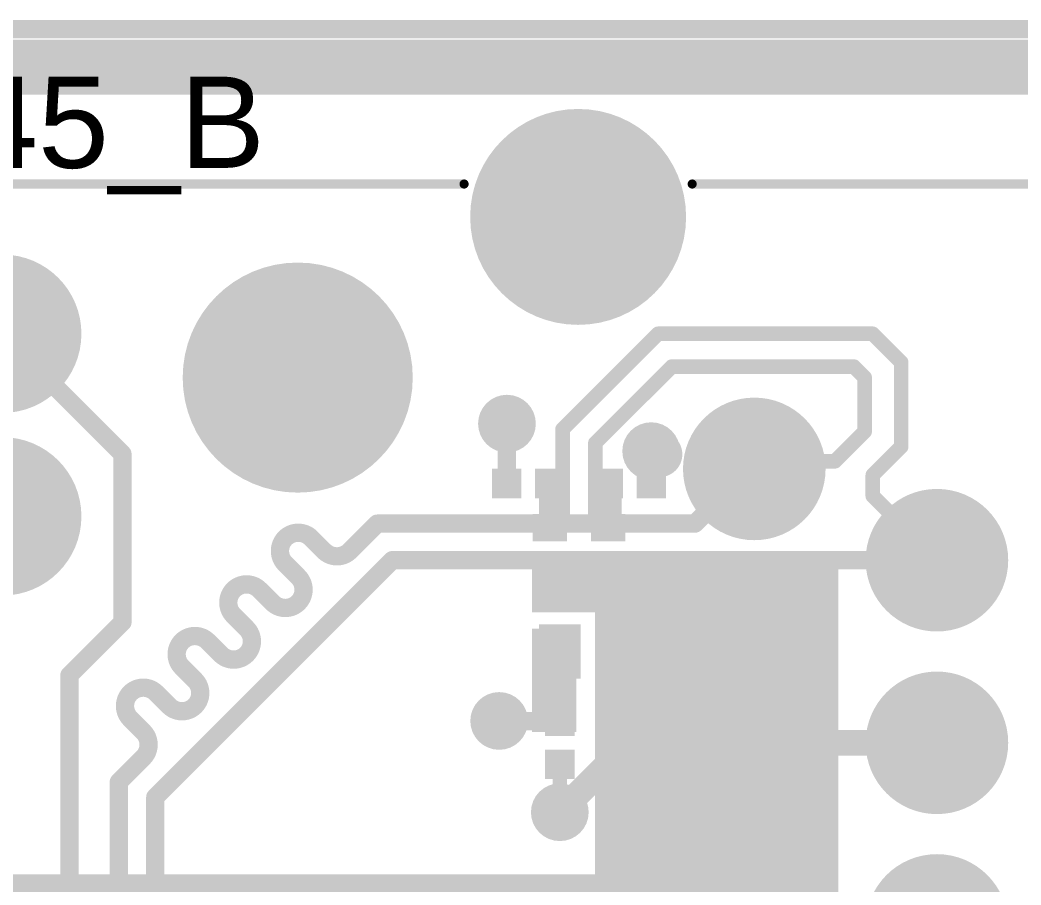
# Model space of a CAD drawing. Header units: millimetres. Extents: x -0.39 to 1.43, y -0.39 to 1.45.
# Drawn here: x 0.484 to 1.032, y 0.98 to 1.454 of the extents above; entities that cross this region are included whole.
import ezdxf

# ---------------------------------------------------------------- set-up
doc = ezdxf.new("R2010")
doc.units = ezdxf.units.MM
doc.header["$MEASUREMENT"] = 0
for name, color, linetype in [('BottomLayer', 5, 'Continuous'), ('BottomPaste', 16, 'Continuous'), ('BottomSolder', 6, 'Continuous'), ('Mechanical2', 216, 'Continuous'), ('MultiLayer', 9, 'Continuous'), ('PadHoleLayer', 156, 'Continuous'), ('TopLayer', 1, 'Continuous'), ('TopOverlay', 2, 'Continuous'), ('TopSolder', 216, 'Continuous'), ('ViaHoleLayer', 16, 'Continuous')]:
    doc.layers.add(name, color=color, linetype=linetype)
doc.styles.add('Arial', font='', dxfattribs={"height": 0.2})
doc.styles.get('Arial').set_extended_font_data('Arial')

# ---------------------------------------------------------------- blocks, each defined once
blk = doc.blocks.new('R___0201_B_11')
at = {"layer": 'BottomLayer'}
for points in [[(-0.01614165, 0.00728345), (-0.00551175, 0.00728345), (-0.00551175, -0.00728345), (-0.01614165, -0.00728345)], [(0.00551185, 0.00728345), (0.01614175, 0.00728345), (0.01614175, -0.00728345), (0.00551185, -0.00728345)]]:
    blk.add_hatch(color=5, dxfattribs=at).paths.add_polyline_path(points)
at = {"layer": 'BottomPaste'}
for points in [[(-0.01614165, 0.00728345), (-0.00551175, 0.00728345), (-0.00551175, -0.00728345), (-0.01614165, -0.00728345)], [(0.00551185, 0.00728345), (0.01614175, 0.00728345), (0.01614175, -0.00728345), (0.00551185, -0.00728345)]]:
    blk.add_hatch(color=16, dxfattribs=at).paths.add_polyline_path(points)
at = {"layer": 'BottomSolder'}
for points in [[(-0.01830705, 0.00944885), (-0.00334635, 0.00944885), (-0.00334635, -0.00944885), (-0.01830705, -0.00944885)], [(0.00334645, 0.00944885), (0.01830715, 0.00944885), (0.01830715, -0.00944885), (0.00334645, -0.00944885)]]:
    blk.add_hatch(color=6, dxfattribs=at).paths.add_polyline_path(points)
blk = doc.blocks.new('R___0201_B_13')
at = {"layer": 'BottomLayer'}
for points in [[(-0.01614165, 0.00728345), (-0.00551175, 0.00728345), (-0.00551175, -0.00728345), (-0.01614165, -0.00728345)], [(0.00551185, 0.00728345), (0.01614175, 0.00728345), (0.01614175, -0.00728345), (0.00551185, -0.00728345)]]:
    blk.add_hatch(color=5, dxfattribs=at).paths.add_polyline_path(points)
at = {"layer": 'BottomPaste'}
for points in [[(-0.01614165, 0.00728345), (-0.00551175, 0.00728345), (-0.00551175, -0.00728345), (-0.01614165, -0.00728345)], [(0.00551185, 0.00728345), (0.01614175, 0.00728345), (0.01614175, -0.00728345), (0.00551185, -0.00728345)]]:
    blk.add_hatch(color=16, dxfattribs=at).paths.add_polyline_path(points)
at = {"layer": 'BottomSolder'}
for points in [[(-0.01830705, 0.00944885), (-0.00334635, 0.00944885), (-0.00334635, -0.00944885), (-0.01830705, -0.00944885)], [(0.00334645, 0.00944885), (0.01830715, 0.00944885), (0.01830715, -0.00944885), (0.00334645, -0.00944885)]]:
    blk.add_hatch(color=6, dxfattribs=at).paths.add_polyline_path(points)
blk = doc.blocks.new('CAP_0201_B_18')
at = {"layer": 'BottomLayer'}
for points in [[(-0.0177165, 0.0059055), (-0.0059055, 0.0059055), (-0.0059055, -0.0059055), (-0.0177165, -0.0059055)], [(0.0059055, 0.0059055), (0.0177165, 0.0059055), (0.0177165, -0.0059055), (0.0059055, -0.0059055)]]:
    blk.add_hatch(color=5, dxfattribs=at).paths.add_polyline_path(points)
at = {"layer": 'BottomPaste'}
for points in [[(-0.0177165, 0.0059055), (-0.0059055, 0.0059055), (-0.0059055, -0.0059055), (-0.0177165, -0.0059055)], [(0.0059055, 0.0059055), (0.0177165, 0.0059055), (0.0177165, -0.0059055), (0.0059055, -0.0059055)]]:
    blk.add_hatch(color=16, dxfattribs=at).paths.add_polyline_path(points)
at = {"layer": 'BottomSolder'}
for points in [[(-0.0198819, 0.0080709), (-0.0037401, 0.0080709), (-0.0037401, -0.0080709), (-0.0198819, -0.0080709)], [(0.0037401, 0.0080709), (0.0198819, 0.0080709), (0.0198819, -0.0080709), (0.0037401, -0.0080709)]]:
    blk.add_hatch(color=6, dxfattribs=at).paths.add_polyline_path(points)
blk = doc.blocks.new('C___0402_B_19')
at = {"layer": 'BottomLayer'}
for points in [[(-0.009500000000000001, 0.0125), (-0.009499999999999998, -0.0125), (-0.0275, -0.0125), (-0.0275, 0.0125)], [(0.0275, 0.0125), (0.0275, -0.0125), (0.009500000000000001, -0.0125), (0.009499999999999998, 0.0125)]]:
    blk.add_hatch(color=5, dxfattribs=at).paths.add_polyline_path(points)
at = {"layer": 'BottomPaste'}
for points in [[(-0.009500000000000001, 0.0125), (-0.009499999999999998, -0.0125), (-0.0275, -0.0125), (-0.0275, 0.0125)], [(0.0275, 0.0125), (0.0275, -0.0125), (0.009500000000000001, -0.0125), (0.009499999999999998, 0.0125)]]:
    blk.add_hatch(color=16, dxfattribs=at).paths.add_polyline_path(points)
at = {"layer": 'BottomSolder'}
for points in [[(-0.007137800000000001, 0.0148622), (-0.007137799999999999, -0.0148622), (-0.0298622, -0.0148622), (-0.0298622, 0.0148622)], [(0.0298622, 0.0148622), (0.0298622, -0.0148622), (0.007137800000000001, -0.0148622), (0.007137799999999999, 0.0148622)]]:
    blk.add_hatch(color=6, dxfattribs=at).paths.add_polyline_path(points)
blk = doc.blocks.new('CAP_0201_B_25')
at = {"layer": 'BottomLayer'}
for points in [[(-0.0177165, 0.0059055), (-0.0059055, 0.0059055), (-0.0059055, -0.0059055), (-0.0177165, -0.0059055)], [(0.0059055, 0.0059055), (0.0177165, 0.0059055), (0.0177165, -0.0059055), (0.0059055, -0.0059055)]]:
    blk.add_hatch(color=5, dxfattribs=at).paths.add_polyline_path(points)
at = {"layer": 'BottomPaste'}
for points in [[(-0.0177165, 0.0059055), (-0.0059055, 0.0059055), (-0.0059055, -0.0059055), (-0.0177165, -0.0059055)], [(0.0059055, 0.0059055), (0.0177165, 0.0059055), (0.0177165, -0.0059055), (0.0059055, -0.0059055)]]:
    blk.add_hatch(color=16, dxfattribs=at).paths.add_polyline_path(points)
at = {"layer": 'BottomSolder'}
for points in [[(-0.0198819, 0.0080709), (-0.0037401, 0.0080709), (-0.0037401, -0.0080709), (-0.0198819, -0.0080709)], [(0.0037401, 0.0080709), (0.0198819, 0.0080709), (0.0198819, -0.0080709), (0.0037401, -0.0080709)]]:
    blk.add_hatch(color=6, dxfattribs=at).paths.add_polyline_path(points)
blk = doc.blocks.new('CAP_0201_B_27')
at = {"layer": 'BottomLayer'}
for points in [[(-0.0177165, 0.0059055), (-0.0059055, 0.0059055), (-0.0059055, -0.0059055), (-0.0177165, -0.0059055)], [(0.0059055, 0.0059055), (0.0177165, 0.0059055), (0.0177165, -0.0059055), (0.0059055, -0.0059055)]]:
    blk.add_hatch(color=5, dxfattribs=at).paths.add_polyline_path(points)
at = {"layer": 'BottomPaste'}
for points in [[(-0.0177165, 0.0059055), (-0.0059055, 0.0059055), (-0.0059055, -0.0059055), (-0.0177165, -0.0059055)], [(0.0059055, 0.0059055), (0.0177165, 0.0059055), (0.0177165, -0.0059055), (0.0059055, -0.0059055)]]:
    blk.add_hatch(color=16, dxfattribs=at).paths.add_polyline_path(points)
at = {"layer": 'BottomSolder'}
for points in [[(-0.0198819, 0.0080709), (-0.0037401, 0.0080709), (-0.0037401, -0.0080709), (-0.0198819, -0.0080709)], [(0.0037401, 0.0080709), (0.0198819, 0.0080709), (0.0198819, -0.0080709), (0.0037401, -0.0080709)]]:
    blk.add_hatch(color=6, dxfattribs=at).paths.add_polyline_path(points)
blk = doc.blocks.new('HY951180A_81')
at = {"layer": 'BottomLayer'}
h = blk.add_hatch(color=5, dxfattribs=at)
edge = h.paths.add_edge_path()
edge.add_arc((0.1490159, 0.2559055), 0.0393701, 0, 360)
h = blk.add_hatch(color=5, dxfattribs=at)
edge = h.paths.add_edge_path()
edge.add_arc((0.2490159, 0.2559055), 0.0393701, 0, 360)
h = blk.add_hatch(color=5, dxfattribs=at)
edge = h.paths.add_edge_path()
edge.add_arc((0.3129922, -0.0594488), 0.0551181, 0, 360)
h = blk.add_hatch(color=5, dxfattribs=at)
edge = h.paths.add_edge_path()
edge.add_arc((-0.0249999, -0.1559055), 0.0350393, 0, 360)
h = blk.add_hatch(color=5, dxfattribs=at)
edge = h.paths.add_edge_path()
edge.add_arc((0.0750001, -0.1559055), 0.0350393, 0, 360)
h = blk.add_hatch(color=5, dxfattribs=at)
edge = h.paths.add_edge_path()
edge.add_arc((0.1750001, -0.1559055), 0.0350393, 0, 360)
h = blk.add_hatch(color=5, dxfattribs=at)
edge = h.paths.add_edge_path()
edge.add_arc((-0.0749999, -0.2559055), 0.0350393, 0, 360)
h = blk.add_hatch(color=5, dxfattribs=at)
edge = h.paths.add_edge_path()
edge.add_arc((0.0250001, -0.2559055), 0.0350393, 0, 360)
h = blk.add_hatch(color=5, dxfattribs=at)
edge = h.paths.add_edge_path()
edge.add_arc((0.1250001, -0.2559055), 0.0350393, 0, 360)
at = {"layer": 'BottomSolder'}
h = blk.add_hatch(color=6, dxfattribs=at)
edge = h.paths.add_edge_path()
edge.add_arc((0.1490159, 0.2559055), 0.0433701, 0, 360)
h = blk.add_hatch(color=6, dxfattribs=at)
edge = h.paths.add_edge_path()
edge.add_arc((0.2490159, 0.2559055), 0.0433701, 0, 360)
h = blk.add_hatch(color=6, dxfattribs=at)
edge = h.paths.add_edge_path()
edge.add_arc((0.2250001, 0.0940945), 0.004, 0, 360)
h = blk.add_hatch(color=6, dxfattribs=at)
edge = h.paths.add_edge_path()
edge.add_arc((0.3129922, -0.0594488), 0.0591181, 0, 360)
h = blk.add_hatch(color=6, dxfattribs=at)
edge = h.paths.add_edge_path()
edge.add_arc((-0.0249999, -0.1559055), 0.0390393, 0, 360)
h = blk.add_hatch(color=6, dxfattribs=at)
edge = h.paths.add_edge_path()
edge.add_arc((0.0750001, -0.1559055), 0.0390393, 0, 360)
h = blk.add_hatch(color=6, dxfattribs=at)
edge = h.paths.add_edge_path()
edge.add_arc((0.1750001, -0.1559055), 0.0390393, 0, 360)
h = blk.add_hatch(color=6, dxfattribs=at)
edge = h.paths.add_edge_path()
edge.add_arc((-0.0749999, -0.2559055), 0.0390393, 0, 360)
h = blk.add_hatch(color=6, dxfattribs=at)
edge = h.paths.add_edge_path()
edge.add_arc((0.0250001, -0.2559055), 0.0390393, 0, 360)
h = blk.add_hatch(color=6, dxfattribs=at)
edge = h.paths.add_edge_path()
edge.add_arc((0.1250001, -0.2559055), 0.0390393, 0, 360)
at = {"layer": 'MultiLayer'}
h = blk.add_hatch(color=9, dxfattribs=at)
edge = h.paths.add_edge_path()
edge.add_arc((0.1490159, 0.2559055), 0.0393701, 0, 360)
h = blk.add_hatch(color=9, dxfattribs=at)
edge = h.paths.add_edge_path()
edge.add_arc((0.2490159, 0.2559055), 0.0393701, 0, 360)
h = blk.add_hatch(color=9, dxfattribs=at)
edge = h.paths.add_edge_path()
edge.add_arc((0.3129922, -0.0594488), 0.0551181, 0, 360)
h = blk.add_hatch(color=9, dxfattribs=at)
edge = h.paths.add_edge_path()
edge.add_arc((-0.0249999, -0.1559055), 0.0350393, 0, 360)
h = blk.add_hatch(color=9, dxfattribs=at)
edge = h.paths.add_edge_path()
edge.add_arc((0.0750001, -0.1559055), 0.0350393, 0, 360)
h = blk.add_hatch(color=9, dxfattribs=at)
edge = h.paths.add_edge_path()
edge.add_arc((0.1750001, -0.1559055), 0.0350393, 0, 360)
h = blk.add_hatch(color=9, dxfattribs=at)
edge = h.paths.add_edge_path()
edge.add_arc((-0.0749999, -0.2559055), 0.0350393, 0, 360)
h = blk.add_hatch(color=9, dxfattribs=at)
edge = h.paths.add_edge_path()
edge.add_arc((0.0250001, -0.2559055), 0.0350393, 0, 360)
h = blk.add_hatch(color=9, dxfattribs=at)
edge = h.paths.add_edge_path()
edge.add_arc((0.1250001, -0.2559055), 0.0350393, 0, 360)
at = {"layer": 'PadHoleLayer'}
h = blk.add_hatch(color=156, dxfattribs=at)
edge = h.paths.add_edge_path()
edge.add_arc((0.1490159, 0.2559055), 0.0200787, 0, 360)
h = blk.add_hatch(color=156, dxfattribs=at)
edge = h.paths.add_edge_path()
edge.add_arc((0.2490159, 0.2559055), 0.0200787, 0, 360)
h = blk.add_hatch(color=156, dxfattribs=at)
edge = h.paths.add_edge_path()
edge.add_arc((0.2250001, 0.0940945), 0.0629921, 0, 360)
h = blk.add_hatch(color=156, dxfattribs=at)
edge = h.paths.add_edge_path()
edge.add_arc((0.3129922, -0.0594488), 0.0320866, 0, 360)
h = blk.add_hatch(color=156, dxfattribs=at)
edge = h.paths.add_edge_path()
edge.add_arc((-0.0249999, -0.1559055), 0.0175197, 0, 360)
h = blk.add_hatch(color=156, dxfattribs=at)
edge = h.paths.add_edge_path()
edge.add_arc((0.0750001, -0.1559055), 0.0175197, 0, 360)
h = blk.add_hatch(color=156, dxfattribs=at)
edge = h.paths.add_edge_path()
edge.add_arc((0.1750001, -0.1559055), 0.0175197, 0, 360)
h = blk.add_hatch(color=156, dxfattribs=at)
edge = h.paths.add_edge_path()
edge.add_arc((0.0250001, -0.2559055), 0.0175197, 0, 360)
h = blk.add_hatch(color=156, dxfattribs=at)
edge = h.paths.add_edge_path()
edge.add_arc((0.1250001, -0.2559055), 0.0175197, 0, 360)
at = {"layer": 'TopLayer'}
h = blk.add_hatch(color=1, dxfattribs=at)
edge = h.paths.add_edge_path()
edge.add_arc((0.1490159, 0.2559055), 0.0393701, 0, 360)
h = blk.add_hatch(color=1, dxfattribs=at)
edge = h.paths.add_edge_path()
edge.add_arc((0.2490159, 0.2559055), 0.0393701, 0, 360)
h = blk.add_hatch(color=1, dxfattribs=at)
edge = h.paths.add_edge_path()
edge.add_arc((0.3129922, -0.0594488), 0.0551181, 0, 360)
h = blk.add_hatch(color=1, dxfattribs=at)
edge = h.paths.add_edge_path()
edge.add_arc((-0.0249999, -0.1559055), 0.0350393, 0, 360)
h = blk.add_hatch(color=1, dxfattribs=at)
edge = h.paths.add_edge_path()
edge.add_arc((0.0750001, -0.1559055), 0.0350393, 0, 360)
h = blk.add_hatch(color=1, dxfattribs=at)
edge = h.paths.add_edge_path()
edge.add_arc((0.1750001, -0.1559055), 0.0350393, 0, 360)
h = blk.add_hatch(color=1, dxfattribs=at)
edge = h.paths.add_edge_path()
edge.add_arc((-0.0749999, -0.2559055), 0.0350393, 0, 360)
h = blk.add_hatch(color=1, dxfattribs=at)
edge = h.paths.add_edge_path()
edge.add_arc((0.0250001, -0.2559055), 0.0350393, 0, 360)
h = blk.add_hatch(color=1, dxfattribs=at)
edge = h.paths.add_edge_path()
edge.add_arc((0.1250001, -0.2559055), 0.0350393, 0, 360)
at = {"layer": 'TopSolder'}
h = blk.add_hatch(color=216, dxfattribs=at)
edge = h.paths.add_edge_path()
edge.add_arc((0.1490159, 0.2559055), 0.0433701, 0, 360)
h = blk.add_hatch(color=216, dxfattribs=at)
edge = h.paths.add_edge_path()
edge.add_arc((0.2490159, 0.2559055), 0.0433701, 0, 360)
h = blk.add_hatch(color=216, dxfattribs=at)
edge = h.paths.add_edge_path()
edge.add_arc((0.2250001, 0.0940945), 0.004, 0, 360)
h = blk.add_hatch(color=216, dxfattribs=at)
edge = h.paths.add_edge_path()
edge.add_arc((0.3129922, -0.0594488), 0.0591181, 0, 360)
h = blk.add_hatch(color=216, dxfattribs=at)
edge = h.paths.add_edge_path()
edge.add_arc((-0.0249999, -0.1559055), 0.0390393, 0, 360)
h = blk.add_hatch(color=216, dxfattribs=at)
edge = h.paths.add_edge_path()
edge.add_arc((0.0750001, -0.1559055), 0.0390393, 0, 360)
h = blk.add_hatch(color=216, dxfattribs=at)
edge = h.paths.add_edge_path()
edge.add_arc((0.1750001, -0.1559055), 0.0390393, 0, 360)
h = blk.add_hatch(color=216, dxfattribs=at)
edge = h.paths.add_edge_path()
edge.add_arc((-0.0749999, -0.2559055), 0.0390393, 0, 360)
h = blk.add_hatch(color=216, dxfattribs=at)
edge = h.paths.add_edge_path()
edge.add_arc((0.0250001, -0.2559055), 0.0390393, 0, 360)
h = blk.add_hatch(color=216, dxfattribs=at)
edge = h.paths.add_edge_path()
edge.add_arc((0.1250001, -0.2559055), 0.0390393, 0, 360)
at = {"layer": 'TopOverlay', "const_width": 0.005}
for points in [[(0.331, 0.3605), (0.331, 0.003)], [(0.331, -0.1218976), (0.3310002, -0.331)]]:
    blk.add_lwpolyline(points, dxfattribs=at)
at = {"layer": 'TopOverlay'}
for points, const_width in [([(0.32975, 0.003, 1), (0.33225, 0.003, 1)], 0.0025), ([(0.1905, -0.104, 1), (0.1755, -0.104, 1)], 0.01), ([(0.173, -0.104, 1), (0.178, -0.104, 1)], 0.005), ([(0.188, -0.104, 1), (0.193, -0.104, 1)], 0.005), ([(0.32975, -0.1218976, 1), (0.33225, -0.1218976, 1)], 0.0025)]:
    blk.add_lwpolyline(points, format="xyb", close=True, dxfattribs=dict(at, const_width=const_width))

msp = doc.modelspace()

# ---------------------------------------------------------------- hatches: boundary and pattern name
at = {"layer": 'BottomLayer'}
h = msp.add_hatch(color=5, dxfattribs=at)
edge = h.paths.add_edge_path()
edge.add_arc((0.7505619, 1.2327841), 0.011811, 0, 360)
h = msp.add_hatch(color=5, dxfattribs=at)
edge = h.paths.add_edge_path()
edge.add_arc((0.8295307, 1.21772), 0.011811, 0, 360)
for points in [[(0.7681133, 1.1705118), (0.7812991, 1.1705118), (0.7812991, 1.2059524), (0.7681133, 1.2059524)], [(0.8000977, 1.1705118), (0.8132835, 1.1705118), (0.8132835, 1.2059524), (0.8000977, 1.2059524)], [(0.7642014, 1.1294807), (0.932, 1.1294807), (0.932, 1.1618009), (0.7642014, 1.1618009)], [(0.7987165, 0.9580075), (0.9319999, 0.9580075), (0.9319999, 1.1505513), (0.7987165, 1.1505513)], [(0.7642014, 1.063913), (0.7885032, 1.063913), (0.7885032, 1.1205074), (0.7642014, 1.1205074)], [(0.7642014, 0.9256873), (0.8421416, 0.9256873), (0.8421416, 0.9813803), (0.7642014, 0.9813803)]]:
    msp.add_hatch(color=5, dxfattribs=at).paths.add_polyline_path(points)
h = msp.add_hatch(color=5, dxfattribs=at)
edge = h.paths.add_edge_path()
edge.add_arc((0.746301, 1.0699868), 0.011811, 0, 360)
h = msp.add_hatch(color=5, dxfattribs=at)
edge = h.paths.add_edge_path()
edge.add_arc((0.7795032, 1.0200075), 0.011811, 0, 360)
at = {"layer": 'BottomSolder'}
h = msp.add_hatch(color=6, dxfattribs=at)
edge = h.paths.add_edge_path()
edge.add_arc((0.7505619, 1.2327841), 0.015811, 0, 360)
h = msp.add_hatch(color=6, dxfattribs=at)
edge = h.paths.add_edge_path()
edge.add_arc((0.8295307, 1.21772), 0.015811, 0, 360)
h = msp.add_hatch(color=6, dxfattribs=at)
edge = h.paths.add_edge_path()
edge.add_arc((0.746301, 1.0699868), 0.015811, 0, 360)
h = msp.add_hatch(color=6, dxfattribs=at)
edge = h.paths.add_edge_path()
edge.add_arc((0.7795032, 1.0200075), 0.015811, 0, 360)
at = {"layer": 'TopLayer'}
h = msp.add_hatch(color=1, dxfattribs=at)
edge = h.paths.add_edge_path()
edge.add_arc((0.7505619, 1.2327841), 0.011811, 0, 360)
h = msp.add_hatch(color=1, dxfattribs=at)
edge = h.paths.add_edge_path()
edge.add_arc((0.8295307, 1.21772), 0.011811, 0, 360)
h = msp.add_hatch(color=1, dxfattribs=at)
edge = h.paths.add_edge_path()
edge.add_arc((0.746301, 1.0699868), 0.011811, 0, 360)
h = msp.add_hatch(color=1, dxfattribs=at)
edge = h.paths.add_edge_path()
edge.add_arc((0.7795032, 1.0200075), 0.011811, 0, 360)
at = {"layer": 'TopSolder'}
h = msp.add_hatch(color=216, dxfattribs=at)
edge = h.paths.add_edge_path()
edge.add_arc((0.7505619, 1.2327841), 0.015811, 0, 360)
h = msp.add_hatch(color=216, dxfattribs=at)
edge = h.paths.add_edge_path()
edge.add_arc((0.8295307, 1.21772), 0.015811, 0, 360)
h = msp.add_hatch(color=216, dxfattribs=at)
edge = h.paths.add_edge_path()
edge.add_arc((0.746301, 1.0699868), 0.015811, 0, 360)
h = msp.add_hatch(color=216, dxfattribs=at)
edge = h.paths.add_edge_path()
edge.add_arc((0.7795032, 1.0200075), 0.015811, 0, 360)
at = {"layer": 'ViaHoleLayer'}
h = msp.add_hatch(color=16, dxfattribs=at)
edge = h.paths.add_edge_path()
edge.add_arc((0.7505619, 1.2327841), 0.0059055, 0, 360)
h = msp.add_hatch(color=16, dxfattribs=at)
edge = h.paths.add_edge_path()
edge.add_arc((0.8295307, 1.21772), 0.0059055, 0, 360)
h = msp.add_hatch(color=16, dxfattribs=at)
edge = h.paths.add_edge_path()
edge.add_arc((0.746301, 1.0699868), 0.0059055, 0, 360)
h = msp.add_hatch(color=16, dxfattribs=at)
edge = h.paths.add_edge_path()
edge.add_arc((0.7795032, 1.0200075), 0.0059055, 0, 360)

# ---------------------------------------------------------------- linework, layer by layer
at = {"layer": 'BottomLayer'}
for points, const_width in [([(0.395867, 1.4279999), (1.2019534, 1.428)], 0.03), ([(0.7810078, 1.2297017), (0.8333061, 1.282)], 0.008), ([(0.8333061, 1.282), (0.899, 1.282)], 0.008), ([(0.899, 1.282), (0.9508322, 1.282)], 0.008), ([(0.9508322, 1.282), (0.9664059, 1.2664263)], 0.008), ([(0.7990078, 1.2222459), (0.8407619, 1.264)], 0.008), ([(0.8407619, 1.264), (0.899, 1.264)], 0.008), ([(0.899, 1.264), (0.940548, 1.264)], 0.008), ([(0.940548, 1.264), (0.9464059, 1.2581421)], 0.008), ([(0.9664059, 1.2201217), (0.9664059, 1.2664263)], 0.008), ([(0.9464059, 1.2284059), (0.9464059, 1.2581421)], 0.008), ([(0.7504777, 1.2326999), (0.7505619, 1.2327841)], 0.01), ([(0.7504777, 1.2001278), (0.7504777, 1.2326999)], 0.01), ([(0.7810078, 1.1808505), (0.7810078, 1.2297017)], 0.008), ([(0.9301745, 1.2121745), (0.9464059, 1.2284059)], 0.008), ([(0.7990078, 1.1808505), (0.7990078, 1.2222459)], 0.008), ([(0.9508836, 1.2045994), (0.9664059, 1.2201217)], 0.008), ([(0.8295307, 1.2009524), (0.8295307, 1.21372)], 0.01), ([(0.885993, 1.2080075), (0.89016, 1.2121745)], 0.01), ([(0.89016, 1.2121745), (0.9301745, 1.2121745)], 0.008), ([(0.8296252, 1.2000469), (0.8305307, 1.2009524)], 0.01), ([(0.9508836, 1.1931169), (0.9508836, 1.2045994)], 0.008), ([(0.7503936, 1.2000437), (0.7504777, 1.2001278)], 0.01), ([(0.9508836, 1.1931169), (0.985993, 1.1580075)], 0.008), ([(0.7759841, 1.1758268), (0.7810078, 1.1808505)], 0.008), ([(0.7990078, 1.1808505), (0.8040315, 1.1758268)], 0.008), ([(0.7740156, 1.1758268), (0.7759841, 1.1758268)], 0.008), ([(0.8040315, 1.1758268), (0.806, 1.1758268)], 0.008), ([(0.885993, 1.0080075), (0.885993, 1.1080075)], 0.025), ([(0.746301, 1.0698185), (0.7795032, 1.0698185)], 0.01), ([(0.7795032, 1.0200075), (0.7795032, 1.0461965)], 0.008), ([(0.4560832, 0.9735075), (0.8059362, 0.9735075)], 0.025)]:
    msp.add_lwpolyline(points, dxfattribs=dict(at, const_width=const_width))
for points, const_width in [([(0.8313061, 1.282, 1), (0.8353061, 1.282, 1)], 0.004), ([(0.8313061, 1.282, 1), (0.8353061, 1.282, 1)], 0.004), ([(0.897, 1.282, 1), (0.901, 1.282, 1)], 0.004), ([(0.897, 1.282, 1), (0.901, 1.282, 1)], 0.004), ([(0.9488322, 1.282, 1), (0.9528322, 1.282, 1)], 0.004), ([(0.9488322, 1.282, 1), (0.9528322, 1.282, 1)], 0.004), ([(0.8387619, 1.264, 1), (0.8427619, 1.264, 1)], 0.004), ([(0.8387619, 1.264, 1), (0.8427619, 1.264, 1)], 0.004), ([(0.897, 1.264, 1), (0.901, 1.264, 1)], 0.004), ([(0.897, 1.264, 1), (0.901, 1.264, 1)], 0.004), ([(0.938548, 1.264, 1), (0.942548, 1.264, 1)], 0.004), ([(0.938548, 1.264, 1), (0.942548, 1.264, 1)], 0.004), ([(0.9644059, 1.2664263, 1), (0.9684059, 1.2664263, 1)], 0.004), ([(0.9644059, 1.2664263, 1), (0.9684059, 1.2664263, 1)], 0.004), ([(0.9444059, 1.2581421, 1), (0.9484059, 1.2581421, 1)], 0.004), ([(0.9444059, 1.2581421, 1), (0.9484059, 1.2581421, 1)], 0.004), ([(0.7479777, 1.2326999, 1), (0.7529777, 1.2326999, 1)], 0.005), ([(0.7479777, 1.2326999, 1), (0.7529777, 1.2326999, 1)], 0.005), ([(0.7480619, 1.2327841, 1), (0.7530619, 1.2327841, 1)], 0.005), ([(0.7790078, 1.2297017, 1), (0.7830078, 1.2297017, 1)], 0.004), ([(0.7790078, 1.2297017, 1), (0.7830078, 1.2297017, 1)], 0.004), ([(0.9444059, 1.2284059, 1), (0.9484059, 1.2284059, 1)], 0.004), ([(0.9444059, 1.2284059, 1), (0.9484059, 1.2284059, 1)], 0.004), ([(0.7970078, 1.2222459, 1), (0.8010078, 1.2222459, 1)], 0.004), ([(0.7970078, 1.2222459, 1), (0.8010078, 1.2222459, 1)], 0.004), ([(0.9644059, 1.2201217, 1), (0.9684059, 1.2201217, 1)], 0.004), ([(0.9644059, 1.2201217, 1), (0.9684059, 1.2201217, 1)], 0.004), ([(0.8270307, 1.21372, 1), (0.8320307, 1.21372, 1)], 0.005), ([(0.88766, 1.2121745, 1), (0.89266, 1.2121745, 1)], 0.005), ([(0.883493, 1.2080075, 1), (0.888493, 1.2080075, 1)], 0.005), ([(0.88816, 1.2121745, 1), (0.89216, 1.2121745, 1)], 0.004), ([(0.9281745, 1.2121745, 1), (0.9321745, 1.2121745, 1)], 0.004), ([(0.9281745, 1.2121745, 1), (0.9321745, 1.2121745, 1)], 0.004), ([(0.8270307, 1.2009524, 1), (0.8320307, 1.2009524, 1)], 0.005), ([(0.8280307, 1.2009524, 1), (0.8330307, 1.2009524, 1)], 0.005), ([(0.9488836, 1.2045994, 1), (0.9528836, 1.2045994, 1)], 0.004), ([(0.9488836, 1.2045994, 1), (0.9528836, 1.2045994, 1)], 0.004), ([(0.7478936, 1.2000437, 1), (0.7528936, 1.2000437, 1)], 0.005), ([(0.7479777, 1.2001278, 1), (0.7529777, 1.2001278, 1)], 0.005), ([(0.7479777, 1.2001278, 1), (0.7529777, 1.2001278, 1)], 0.005), ([(0.8271252, 1.2000469, 1), (0.8321252, 1.2000469, 1)], 0.005), ([(0.9488836, 1.1931169, 1), (0.9528836, 1.1931169, 1)], 0.004), ([(0.9488836, 1.1931169, 1), (0.9528836, 1.1931169, 1)], 0.004), ([(0.7790078, 1.1808505, 1), (0.7830078, 1.1808505, 1)], 0.004), ([(0.7790078, 1.1808505, 1), (0.7830078, 1.1808505, 1)], 0.004), ([(0.7970078, 1.1808505, 1), (0.8010078, 1.1808505, 1)], 0.004), ([(0.7970078, 1.1808505, 1), (0.8010078, 1.1808505, 1)], 0.004), ([(0.7720156, 1.1758268, 1), (0.7760156, 1.1758268, 1)], 0.004), ([(0.7739841, 1.1758268, 1), (0.7779841, 1.1758268, 1)], 0.004), ([(0.7739841, 1.1758268, 1), (0.7779841, 1.1758268, 1)], 0.004), ([(0.8020315, 1.1758268, 1), (0.8060315, 1.1758268, 1)], 0.004), ([(0.8020315, 1.1758268, 1), (0.8060315, 1.1758268, 1)], 0.004), ([(0.804, 1.1758268, 1), (0.808, 1.1758268, 1)], 0.004), ([(0.983993, 1.1580075, 1), (0.987993, 1.1580075, 1)], 0.004), ([(0.879743, 1.1080075, 1), (0.892243, 1.1080075, 1)], 0.0125), ([(0.743801, 1.0698185, 1), (0.748801, 1.0698185, 1)], 0.005), ([(0.7770032, 1.0698185, 1), (0.7820032, 1.0698185, 1)], 0.005), ([(0.7775032, 1.0461965, 1), (0.7815032, 1.0461965, 1)], 0.004), ([(0.7775032, 1.0200075, 1), (0.7815032, 1.0200075, 1)], 0.004), ([(0.879743, 1.0080075, 1), (0.892243, 1.0080075, 1)], 0.0125), ([(0.7996862, 0.9735075, 1), (0.8121862, 0.9735075, 1)], 0.0125)]:
    msp.add_lwpolyline(points, format="xyb", close=True, dxfattribs=dict(at, const_width=const_width))
at = {"layer": 'Mechanical2', "const_width": 0.01}
msp.add_lwpolyline([(-0.036189, 1.4488176), (1.263103, 1.4488176)], dxfattribs=at)
at = {"layer": 'TopLayer'}
for points, const_width in [([(0.474182, 1.2820233), (0.54, 1.2162053)], 0.01), ([(0.54, 1.124), (0.54, 1.2162053)], 0.01), ([(0.8534715, 1.1780469), (0.8834321, 1.2080075)], 0.01), ([(0.8834321, 1.2080075), (0.885993, 1.2080075)], 0.01), ([(0.6645558, 1.1630628), (0.6770804, 1.1755874)], 0.01), ([(0.6770804, 1.1755874), (0.6795399, 1.1780469)], 0.01), ([(0.6795399, 1.1780469), (0.8534715, 1.1780469)], 0.01), ([(0.6292004, 1.1701338), (0.6292005, 1.1701339)], 0.01), ([(0.6433425, 1.1701337), (0.6433426, 1.1701338)], 0.01), ([(0.6433426, 1.1701338), (0.6504136, 1.1630628)], 0.01), ([(0.6504135, 1.1630627), (0.6504136, 1.1630628)], 0.01), ([(0.558, 1.0282228), (0.6878241, 1.1580469)], 0.01), ([(0.6878241, 1.1580469), (0.9859536, 1.1580469)], 0.01), ([(0.9859536, 1.1580469), (0.985993, 1.1580075)], 0.01), ([(0.6292004, 1.1559916), (0.6292005, 1.1559917)], 0.01), ([(0.6292005, 1.1559917), (0.6362716, 1.1489206)], 0.01), ([(0.6362715, 1.1489205), (0.6362716, 1.1489206)], 0.01), ([(0.6009161, 1.1418495), (0.6009162, 1.1418496)], 0.01), ([(0.6150582, 1.1418494), (0.6150583, 1.1418495)], 0.01), ([(0.6150583, 1.1418495), (0.6221294, 1.1347784)], 0.01), ([(0.6221293, 1.1347783), (0.6221294, 1.1347784)], 0.01), ([(0.6009161, 1.1277073), (0.6009162, 1.1277074)], 0.01), ([(0.6009162, 1.1277074), (0.6079873, 1.1206363)], 0.01), ([(0.511, 1.095), (0.54, 1.124)], 0.01), ([(0.6079872, 1.1206362), (0.6079873, 1.1206363)], 0.01), ([(0.586774, 1.1135652), (0.5867741, 1.1135653)], 0.01), ([(0.5867741, 1.1135653), (0.5938452, 1.1064942)], 0.01), ([(0.5938451, 1.1064941), (0.5938452, 1.1064942)], 0.01), ([(0.6079873, 1.1064941), (0.6079874, 1.1064942)], 0.01), ([(0.5726318, 1.099423), (0.5726319, 1.0994231)], 0.01), ([(0.5726319, 1.0994231), (0.579703, 1.092352)], 0.01), ([(0.511, 0.938), (0.511, 1.095)], 0.01), ([(0.5797029, 1.0923519), (0.579703, 1.092352)], 0.01), ([(0.5443476, 1.085281), (0.5443477, 1.0852811)], 0.01), ([(0.5584897, 1.0852809), (0.5584898, 1.085281)], 0.01), ([(0.5584898, 1.085281), (0.5655609, 1.0782099)], 0.01), ([(0.5655608, 1.0782098), (0.5655609, 1.0782099)], 0.01), ([(0.579703, 1.0782098), (0.5797031, 1.0782099)], 0.01), ([(0.5443476, 1.0711388), (0.5443477, 1.0711389)], 0.01), ([(0.5443477, 1.0711389), (0.5514187, 1.0640679)], 0.01), ([(0.7795032, 1.0200075), (0.8175032, 1.0580075)], 0.014), ([(0.8175032, 1.0580075), (0.985993, 1.0580075)], 0.014), ([(0.5478829, 1.0463899), (0.5514187, 1.0499257)], 0.01), ([(0.538, 1.036507), (0.5478829, 1.0463899)], 0.01), ([(0.538, 0.6910897), (0.538, 1.036507)], 0.01), ([(0.558, 0.6828055), (0.558, 1.0282228)], 0.01)]:
    msp.add_lwpolyline(points, dxfattribs=dict(at, const_width=const_width))
for points, const_width in [([(0.5375, 1.2162053, 1), (0.5425, 1.2162053, 1)], 0.005), ([(0.5375, 1.2162053, 1), (0.5425, 1.2162053, 1)], 0.005), ([(0.8809321, 1.2080075, 1), (0.8859321, 1.2080075, 1)], 0.005), ([(0.8809321, 1.2080075, 1), (0.8859321, 1.2080075, 1)], 0.005), ([(0.883493, 1.2080075, 1), (0.888493, 1.2080075, 1)], 0.005), ([(0.6745804, 1.1755874, 1), (0.6795804, 1.1755874, 1)], 0.005), ([(0.6745804, 1.1755874, 1), (0.6795804, 1.1755874, 1)], 0.005), ([(0.6770399, 1.1780469, 1), (0.6820399, 1.1780469, 1)], 0.005), ([(0.6770399, 1.1780469, 1), (0.6820399, 1.1780469, 1)], 0.005), ([(0.8509715, 1.1780469, 1), (0.8559715, 1.1780469, 1)], 0.005), ([(0.8509715, 1.1780469, 1), (0.8559715, 1.1780469, 1)], 0.005), ([(0.6267004, 1.1701338, 1), (0.6317004, 1.1701338, 1)], 0.005), ([(0.6267004, 1.1701338, 1), (0.6317004, 1.1701338, 1)], 0.005), ([(0.6267005, 1.1701339, 1), (0.6317005, 1.1701339, 1)], 0.005), ([(0.6267005, 1.1701339, 1), (0.6317005, 1.1701339, 1)], 0.005), ([(0.6408425, 1.1701337, 1), (0.6458425, 1.1701337, 1)], 0.005), ([(0.6408426, 1.1701338, 1), (0.6458426, 1.1701338, 1)], 0.005), ([(0.6408426, 1.1701338, 1), (0.6458426, 1.1701338, 1)], 0.005), ([(0.6408426, 1.1701338, 1), (0.6458426, 1.1701338, 1)], 0.005), ([(0.6479135, 1.1630627, 1), (0.6529135, 1.1630627, 1)], 0.005), ([(0.6479136, 1.1630628, 1), (0.6529136, 1.1630628, 1)], 0.005), ([(0.6479136, 1.1630628, 1), (0.6529136, 1.1630628, 1)], 0.005), ([(0.6479136, 1.1630628, 1), (0.6529136, 1.1630628, 1)], 0.005), ([(0.6620558, 1.1630628, 1), (0.6670558, 1.1630628, 1)], 0.005), ([(0.6620558, 1.1630628, 1), (0.6670558, 1.1630628, 1)], 0.005), ([(0.6853241, 1.1580469, 1), (0.6903241, 1.1580469, 1)], 0.005), ([(0.6853241, 1.1580469, 1), (0.6903241, 1.1580469, 1)], 0.005), ([(0.9834536, 1.1580469, 1), (0.9884536, 1.1580469, 1)], 0.005), ([(0.9834536, 1.1580469, 1), (0.9884536, 1.1580469, 1)], 0.005), ([(0.983493, 1.1580075, 1), (0.988493, 1.1580075, 1)], 0.005), ([(0.6267004, 1.1559916, 1), (0.6317004, 1.1559916, 1)], 0.005), ([(0.6267004, 1.1559916, 1), (0.6317004, 1.1559916, 1)], 0.005), ([(0.6267005, 1.1559917, 1), (0.6317005, 1.1559917, 1)], 0.005), ([(0.6267005, 1.1559917, 1), (0.6317005, 1.1559917, 1)], 0.005), ([(0.6337715, 1.1489205, 1), (0.6387715, 1.1489205, 1)], 0.005), ([(0.6337716, 1.1489206, 1), (0.6387716, 1.1489206, 1)], 0.005), ([(0.6337716, 1.1489206, 1), (0.6387716, 1.1489206, 1)], 0.005), ([(0.6337716, 1.1489206, 1), (0.6387716, 1.1489206, 1)], 0.005), ([(0.5984161, 1.1418495, 1), (0.6034161, 1.1418495, 1)], 0.005), ([(0.5984161, 1.1418495, 1), (0.6034161, 1.1418495, 1)], 0.005), ([(0.5984162, 1.1418496, 1), (0.6034162, 1.1418496, 1)], 0.005), ([(0.5984162, 1.1418496, 1), (0.6034162, 1.1418496, 1)], 0.005), ([(0.6125582, 1.1418494, 1), (0.6175582, 1.1418494, 1)], 0.005), ([(0.6125583, 1.1418495, 1), (0.6175583, 1.1418495, 1)], 0.005), ([(0.6125583, 1.1418495, 1), (0.6175583, 1.1418495, 1)], 0.005), ([(0.6125583, 1.1418495, 1), (0.6175583, 1.1418495, 1)], 0.005), ([(0.6196293, 1.1347783, 1), (0.6246293, 1.1347783, 1)], 0.005), ([(0.6196293, 1.1347783, 1), (0.6246293, 1.1347783, 1)], 0.005), ([(0.6196294, 1.1347784, 1), (0.6246294, 1.1347784, 1)], 0.005), ([(0.6196294, 1.1347784, 1), (0.6246294, 1.1347784, 1)], 0.005), ([(0.6337716, 1.1347784, 1), (0.6387716, 1.1347784, 1)], 0.005), ([(0.6337716, 1.1347784, 1), (0.6387716, 1.1347784, 1)], 0.005), ([(0.5984161, 1.1277073, 1), (0.6034161, 1.1277073, 1)], 0.005), ([(0.5984161, 1.1277073, 1), (0.6034161, 1.1277073, 1)], 0.005), ([(0.5984162, 1.1277074, 1), (0.6034162, 1.1277074, 1)], 0.005), ([(0.5984162, 1.1277074, 1), (0.6034162, 1.1277074, 1)], 0.005), ([(0.5375, 1.124, 1), (0.5425, 1.124, 1)], 0.005), ([(0.5375, 1.124, 1), (0.5425, 1.124, 1)], 0.005), ([(0.6054872, 1.1206362, 1), (0.6104872, 1.1206362, 1)], 0.005), ([(0.6054873, 1.1206363, 1), (0.6104873, 1.1206363, 1)], 0.005), ([(0.6054873, 1.1206363, 1), (0.6104873, 1.1206363, 1)], 0.005), ([(0.6054873, 1.1206363, 1), (0.6104873, 1.1206363, 1)], 0.005), ([(0.5701319, 1.1135653, 1), (0.5751319, 1.1135653, 1)], 0.005), ([(0.5701319, 1.1135653, 1), (0.5751319, 1.1135653, 1)], 0.005), ([(0.584274, 1.1135652, 1), (0.589274, 1.1135652, 1)], 0.005), ([(0.5842741, 1.1135653, 1), (0.5892741, 1.1135653, 1)], 0.005), ([(0.5842741, 1.1135653, 1), (0.5892741, 1.1135653, 1)], 0.005), ([(0.5842741, 1.1135653, 1), (0.5892741, 1.1135653, 1)], 0.005), ([(0.5913451, 1.1064941, 1), (0.5963451, 1.1064941, 1)], 0.005), ([(0.5913451, 1.1064941, 1), (0.5963451, 1.1064941, 1)], 0.005), ([(0.5913452, 1.1064942, 1), (0.5963452, 1.1064942, 1)], 0.005), ([(0.5913452, 1.1064942, 1), (0.5963452, 1.1064942, 1)], 0.005), ([(0.6054873, 1.1064941, 1), (0.6104873, 1.1064941, 1)], 0.005), ([(0.6054873, 1.1064941, 1), (0.6104873, 1.1064941, 1)], 0.005), ([(0.6054874, 1.1064942, 1), (0.6104874, 1.1064942, 1)], 0.005), ([(0.6054874, 1.1064942, 1), (0.6104874, 1.1064942, 1)], 0.005), ([(0.5701318, 1.099423, 1), (0.5751318, 1.099423, 1)], 0.005), ([(0.5701318, 1.099423, 1), (0.5751318, 1.099423, 1)], 0.005), ([(0.5701319, 1.0994231, 1), (0.5751319, 1.0994231, 1)], 0.005), ([(0.5701319, 1.0994231, 1), (0.5751319, 1.0994231, 1)], 0.005), ([(0.5085, 1.095, 1), (0.5135, 1.095, 1)], 0.005), ([(0.5085, 1.095, 1), (0.5135, 1.095, 1)], 0.005), ([(0.5772029, 1.0923519, 1), (0.5822029, 1.0923519, 1)], 0.005), ([(0.577203, 1.092352, 1), (0.582203, 1.092352, 1)], 0.005), ([(0.577203, 1.092352, 1), (0.582203, 1.092352, 1)], 0.005), ([(0.577203, 1.092352, 1), (0.582203, 1.092352, 1)], 0.005), ([(0.5418476, 1.085281, 1), (0.5468476, 1.085281, 1)], 0.005), ([(0.5418476, 1.085281, 1), (0.5468476, 1.085281, 1)], 0.005), ([(0.5418477, 1.0852811, 1), (0.5468477, 1.0852811, 1)], 0.005), ([(0.5418477, 1.0852811, 1), (0.5468477, 1.0852811, 1)], 0.005), ([(0.5559897, 1.0852809, 1), (0.5609897, 1.0852809, 1)], 0.005), ([(0.5559898, 1.085281, 1), (0.5609898, 1.085281, 1)], 0.005), ([(0.5559898, 1.085281, 1), (0.5609898, 1.085281, 1)], 0.005), ([(0.5559898, 1.085281, 1), (0.5609898, 1.085281, 1)], 0.005), ([(0.5630608, 1.0782098, 1), (0.5680608, 1.0782098, 1)], 0.005), ([(0.5630608, 1.0782098, 1), (0.5680608, 1.0782098, 1)], 0.005), ([(0.5630609, 1.0782099, 1), (0.5680609, 1.0782099, 1)], 0.005), ([(0.5630609, 1.0782099, 1), (0.5680609, 1.0782099, 1)], 0.005), ([(0.577203, 1.0782098, 1), (0.582203, 1.0782098, 1)], 0.005), ([(0.577203, 1.0782098, 1), (0.582203, 1.0782098, 1)], 0.005), ([(0.5772031, 1.0782099, 1), (0.5822031, 1.0782099, 1)], 0.005), ([(0.5772031, 1.0782099, 1), (0.5822031, 1.0782099, 1)], 0.005), ([(0.5418476, 1.0711388, 1), (0.5468476, 1.0711388, 1)], 0.005), ([(0.5418476, 1.0711388, 1), (0.5468476, 1.0711388, 1)], 0.005), ([(0.5418477, 1.0711389, 1), (0.5468477, 1.0711389, 1)], 0.005), ([(0.5418477, 1.0711389, 1), (0.5468477, 1.0711389, 1)], 0.005), ([(0.5489187, 1.0640679, 1), (0.5539187, 1.0640679, 1)], 0.005), ([(0.5489187, 1.0640679, 1), (0.5539187, 1.0640679, 1)], 0.005), ([(0.8140032, 1.0580075, 1), (0.8210032, 1.0580075, 1)], 0.007), ([(0.8140032, 1.0580075, 1), (0.8210032, 1.0580075, 1)], 0.007), ([(0.982493, 1.0580075, 1), (0.989493, 1.0580075, 1)], 0.007), ([(0.5489187, 1.0499257, 1), (0.5539187, 1.0499257, 1)], 0.005), ([(0.5489187, 1.0499257, 1), (0.5539187, 1.0499257, 1)], 0.005), ([(0.5453829, 1.0463899, 1), (0.5503829, 1.0463899, 1)], 0.005), ([(0.5453829, 1.0463899, 1), (0.5503829, 1.0463899, 1)], 0.005), ([(0.5355, 1.036507, 1), (0.5405, 1.036507, 1)], 0.005), ([(0.5355, 1.036507, 1), (0.5405, 1.036507, 1)], 0.005), ([(0.5555, 1.0282228, 1), (0.5605, 1.0282228, 1)], 0.005), ([(0.5555, 1.0282228, 1), (0.5605, 1.0282228, 1)], 0.005), ([(0.7760032, 1.0200075, 1), (0.7830032, 1.0200075, 1)], 0.007)]:
    msp.add_lwpolyline(points, format="xyb", close=True, dxfattribs=dict(at, const_width=const_width))
at = {"layer": 'TopLayer', "const_width": 0.01}
for points in [[(0.6292004, 1.1559916, -0.414217704495929), (0.6292005, 1.1701339)], [(0.6292004, 1.1701338, -0.4142135623730951), (0.6433426, 1.1701338)], [(0.6645558, 1.1630628, -0.4142177044959297), (0.6504136, 1.1630628)], [(0.6362716, 1.1489206, -0.4142135623730951), (0.6362716, 1.1347784)], [(0.6009161, 1.1277073, -0.414217704495929), (0.6009162, 1.1418496)], [(0.6009161, 1.1418495, -0.4142135623730951), (0.6150583, 1.1418495)], [(0.6362716, 1.1347784, -0.414217704495929), (0.6221293, 1.1347783)], [(0.6079873, 1.1206363, -0.4142135623730951), (0.6079873, 1.1064941)], [(0.5726318, 1.099423, -0.414217704495929), (0.5726319, 1.1135653)], [(0.5726319, 1.1135653, -0.4142135623730951), (0.5867741, 1.1135653)], [(0.6079874, 1.1064942, -0.414217704495929), (0.5938451, 1.1064941)], [(0.579703, 1.092352, -0.4142135623730951), (0.579703, 1.0782098)], [(0.5443476, 1.085281, -0.4142135623730951), (0.5584898, 1.085281)], [(0.5443476, 1.0711388, -0.414217704495929), (0.5443477, 1.0852811)], [(0.5797031, 1.0782099, -0.414217704495929), (0.5655608, 1.0782098)], [(0.5514187, 1.0640679, -0.4142177045252188), (0.5514187, 1.0499257)]]:
    msp.add_lwpolyline(points, format="xyb", dxfattribs=at)

# ---------------------------------------------------------------- block references
for name, p, rotation in [('HY951180A_81', (0.7300875, 1.0330074), 90), ('CAP_0201_B_25', (0.7622046, 1.2000437), 180), ('R___0201_B_11', (0.7740156, 1.165), 90), ('R___0201_B_13', (0.806, 1.165), 90), ('C___0402_B_19', (0.7980032, 1.1080075), 180), ('CAP_0201_B_18', (0.7795032, 1.0580075), 90)]:
    msp.add_blockref(name, p, dxfattribs=dict(rotation=rotation))
msp.add_blockref('CAP_0201_B_27', (0.8178142, 1.2000469))

# ---------------------------------------------------------------- texts
at = {"layer": 'TopOverlay', "style": 'Arial'}
msp.add_text('RJ45_B', height=0.05, rotation=360, dxfattribs=at).set_placement((0.3695875, 1.3728402))

doc.saveas('drawing.dxf')
